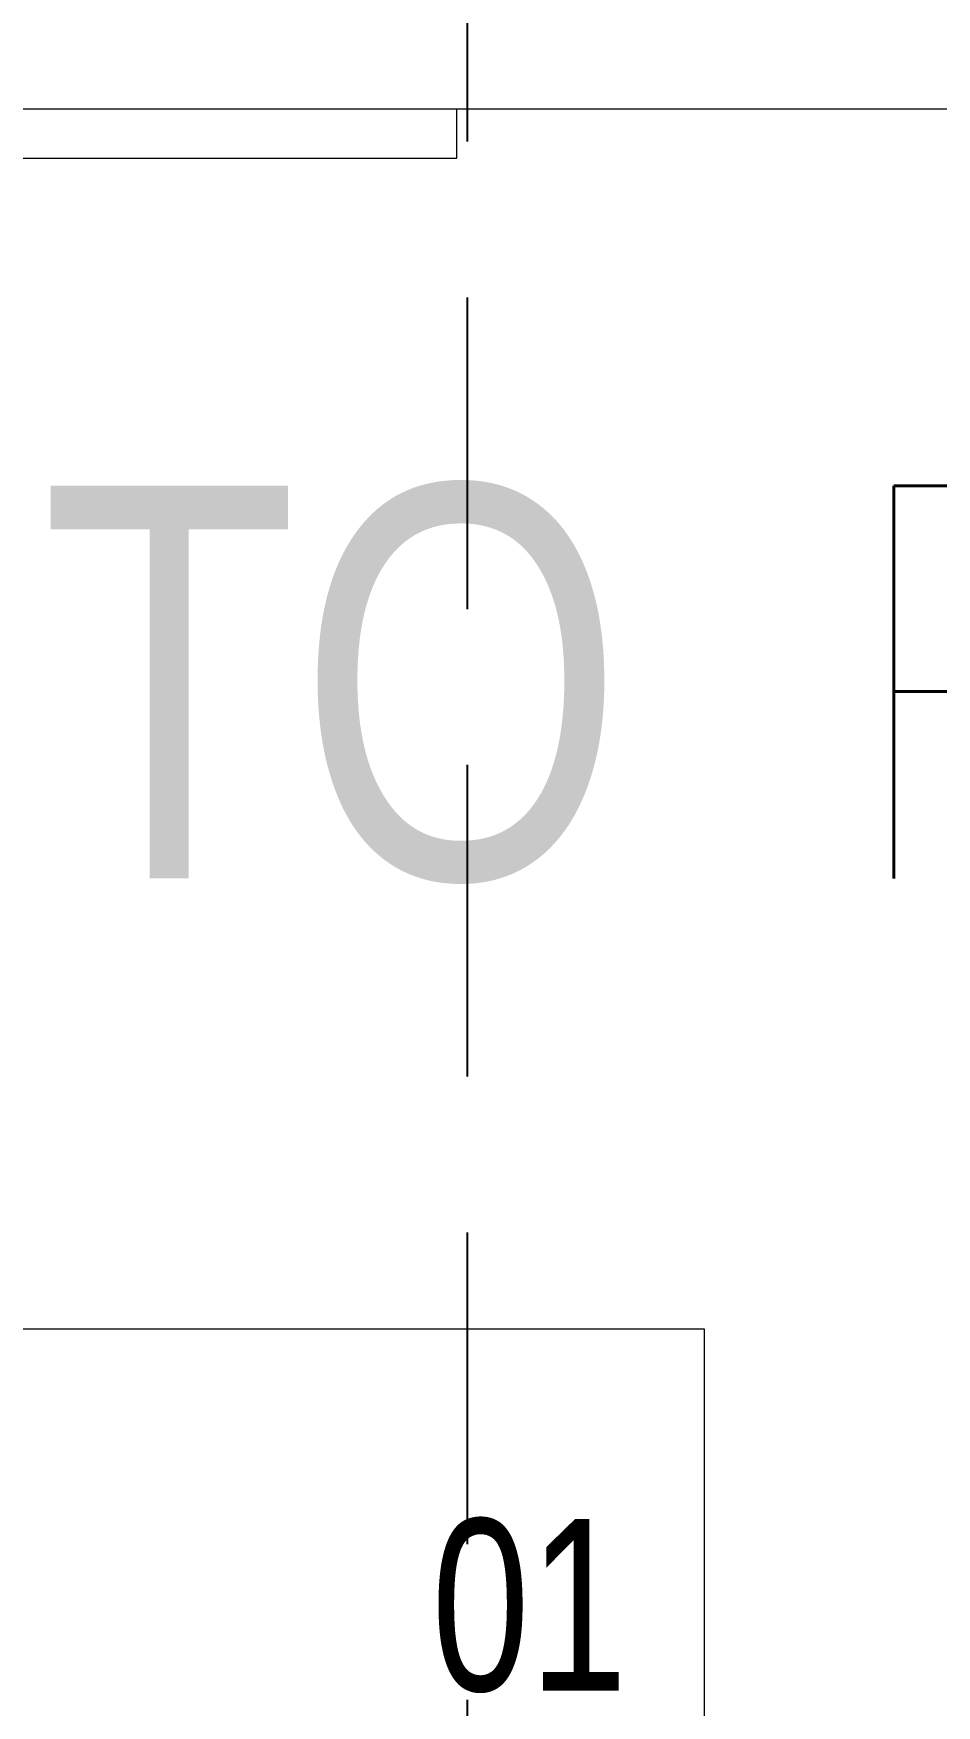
# Model space of a CAD drawing. Header units: inches. Extents: x -12418 to 57169, y -29325 to 19878.
# Drawn here: x 17214 to 17674, y -4981 to -4129 of the extents above; entities that cross this region are included whole.
import ezdxf
from ezdxf import colors
from ezdxf.entities.mleader import LeaderData, LeaderLine
from ezdxf.math import Vec2, Vec3

# ---------------------------------------------------------------- set-up
doc = ezdxf.new("R2010")
doc.units = ezdxf.units.IN
doc.header["$LTSCALE"] = 25
doc.header["$MEASUREMENT"] = 0
doc.linetypes.add('DASHDOT', pattern=[25.4, 12.7, -6.35, 0, -6.35])
doc.linetypes.add('HIDDEN', pattern=[9.525, 6.35, -3.175])
doc.layers.get('0').update_dxf_attribs({"color": 8})
for name, color, linetype, lineweight in [('00-Ground Floor$0$72_EGR_EQP_TAG', 142, 'Continuous', 5), ('00-Ground Floor$0$LOADING', 253, 'Continuous', 5), ('00-Ground Floor$0$Walls', 251, 'Continuous', 5), ('E-LITE-CIRC @ 100', 6, 'Continuous', 25), ('E-LITE-CLNG-CNDT', 6, 'DASHDOT', 35), ('E-POWR-FLOR-CNDT', 6, 'HIDDEN', 25)]:
    doc.layers.add(name, color=color, linetype=linetype, lineweight=lineweight)
doc.styles.add('00-Ground Floor$0$X3G_ENTITY_257CFD', font='swisscl.ttf', dxfattribs={"height": 200})
doc.styles.add('DC_Simplex', font='SIMPLEX.shx', dxfattribs={"width": 0.7})

# ---------------------------------------------------------------- blocks, each defined once
blk = doc.blocks.new('00-Ground Floor')
at = {"layer": '00-Ground Floor$0$LOADING', "elevation": 0}
blk.add_lwpolyline([(17429.31, -4192.43), (17429.31, -4167.43), (16923.31, -4167.43), (16923.31, -4192.43), (17429.31, -4192.43)], dxfattribs=at)
blk.add_lwpolyline([(17555.32, -4788.76), (17555.32, -5538.76), (16055.32, -5538.76), (16055.32, -4788.76)], close=True, dxfattribs=at)
at = {"layer": '00-Ground Floor$0$Walls'}
blk.add_line((17697.72, -4167.43, 0), (14197.93, -4167.43, 0), dxfattribs=at)
at = {"layer": '00-Ground Floor$0$72_EGR_EQP_TAG', "insert": (17466.34, -4885.56, 0), "char_height": 87.473, "attachment_point": 2, "style": '00-Ground Floor$0$X3G_ENTITY_257CFD'}
blk.add_mtext('01', dxfattribs=at)
blk = doc.blocks.new('ARR0W')
at = {"color": 45}
blk.add_ellipse((0, 0), major_axis=(0.4, 0), ratio=0.4, dxfattribs=at)
at = {"color": 45, "ltscale": 0.5}
blk.add_solid([(-1.4, 0.1667), (-0.4, 0), (-1.4, -0.1667)], dxfattribs=at)

msp = doc.modelspace()

# ---------------------------------------------------------------- linework, layer by layer
at = {"layer": 'E-POWR-FLOR-CNDT'}
msp.add_line((17434.7, -5136.47, 0), (17434.7, -3370.15, 0), dxfattribs=at)

# ---------------------------------------------------------------- block references
at = {"layer": 'E-LITE-CLNG-CNDT'}
msp.add_blockref('00-Ground Floor', (0, 0), dxfattribs=at)

# ---------------------------------------------------------------- leaders
at = {"layer": 'E-LITE-CIRC @ 100'}
ml = msp.add_multileader_mtext('Standard', dxfattribs=at)
ml.set_content('{\\Fdc_el_romans|c0;\\W0.8;TO\\Fromans|c0; \\Fsimplex|c0;PP-G\\Fdc_el_romans|c0;F\\Fsimplex|c0;/M47}', color=256, style='DC_Simplex')
ml.set_leader_properties()
ml.set_arrow_properties(name='ARR0W')
ml.build(insert=Vec2(0, 0))
ml.multileader.update_dxf_attribs({"dogleg_length": 200, "arrow_head_size": 140, "scale": 100})
ctx = ml.context
ctx.base_point, ctx.scale, ctx.char_height, ctx.arrow_head_size, ctx.landing_gap_size, ctx.plane_origin, ctx.plane_x_axis, ctx.plane_y_axis = Vec3(16925.57, -4492.6, 0), 100, 200, 140, 140, Vec3(28209.17, -10928.79, 0), Vec3(1, 0.000001, 0), Vec3(-0.000001, 1, 0)
ctx.text_align_type = 2
notes = []
notes.append((ctx, [(1, (1, 1, 0), (19203.89, -4492.6, 0), (-1, -0.000001, 0), 108.79, [(0, [(19731.65, -5091.3, 0)], 0, [])])]))
ctx.mtext.insert, ctx.mtext.text_direction, ctx.mtext.rotation, ctx.mtext.alignment, ctx.mtext.flow_direction = Vec3(18955.1, -4359.26, 0), Vec3(1, 0.000001, 0), 0.000001, 3, 5
for ctx, leaders in notes:
    for number, flags, end, landing, length, lines in leaders:
        leader = LeaderData()
        leader.index, (leader.has_last_leader_line, leader.has_dogleg_vector, leader.attachment_direction) = number, flags
        leader.last_leader_point, leader.dogleg_vector, leader.dogleg_length = Vec3(end), Vec3(landing), length
        for number, points, colour, breaks in lines:
            line = LeaderLine()
            line.index, line.vertices, line.color, line.breaks = number, Vec3.list(points), colors.encode_raw_color(colour), breaks
            leader.lines.append(line)
        ctx.leaders.append(leader)

doc.saveas('drawing.dxf')
